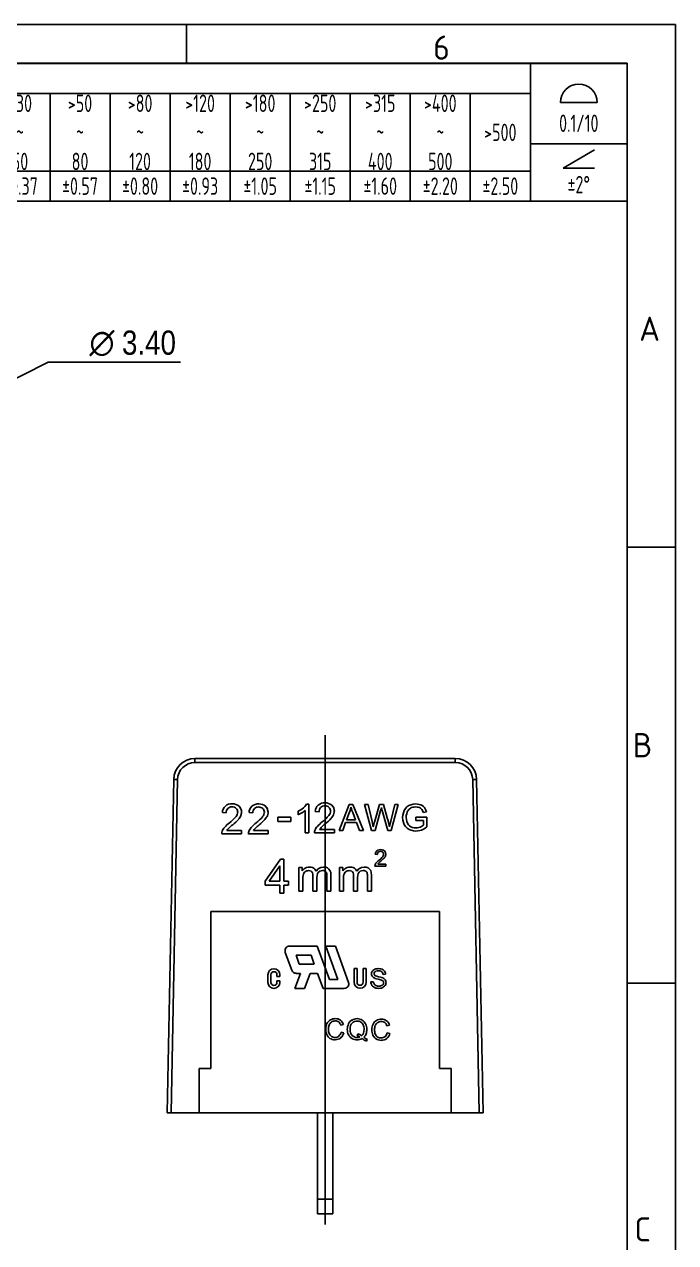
# Model space of a CAD drawing. Header units: millimetres. Extents: x 6 to 292, y 5 to 204.
# Drawn here: x 224.8 to 292, y 78.2 to 204 of the extents above; entities that cross this region are included whole.
import ezdxf
from ezdxf.enums import TextEntityAlignment as Align
from ezdxf.lldxf.tags import DXFTag

# ---------------------------------------------------------------- set-up
doc = ezdxf.new("R2010")
doc.units = ezdxf.units.MM
for name, color, linetype in [('200001094', 7, 'Continuous'), ('200196423', 7, 'Continuous'), ('TEXT', 7, 'Continuous'), ('图框', 7, 'Continuous'), ('尺寸层', 7, 'Continuous'), ('细实线', 7, 'Continuous'), ('轮廓线', 7, 'Continuous')]:
    doc.layers.add(name, color=color, linetype=linetype)
doc.styles.add('SEACAD_Arial_Narrow', font='ARIALN.TTF')
doc.styles.add('SEACAD_Solid_Edge_ANSI', font='seans.ttf')
doc.styles.add('SEACAD_Solid_Edge_ANSI1_Symbols', font='semeca1.ttf')
tags = doc.linetypes.add('CENTER2', pattern=[28.575, 19.05, -3.175, 3.175, -3.175]).pattern_tags.tags
tags[10:11] = [DXFTag(74, 4), DXFTag(75, 0), DXFTag(340, '0'), DXFTag(46, 0.0), DXFTag(50, 0.0), DXFTag(44, 0.0), DXFTag(45, 0.0)]
tags[8:9] = [DXFTag(74, 4), DXFTag(75, 0), DXFTag(340, '0'), DXFTag(46, 0.0), DXFTag(50, 0.0), DXFTag(44, 0.0), DXFTag(45, 0.0)]
tags[6:7] = [DXFTag(74, 4), DXFTag(75, 0), DXFTag(340, '0'), DXFTag(46, 0.0), DXFTag(50, 0.0), DXFTag(44, 0.0), DXFTag(45, 0.0)]
tags[4:5] = [DXFTag(74, 4), DXFTag(75, 0), DXFTag(340, '0'), DXFTag(46, 0.0), DXFTag(50, 0.0), DXFTag(44, 0.0), DXFTag(45, 0.0)]
doc.dimstyles.new('DEGSON', dxfattribs={"dimtxt": 2.5, "dimasz": 2.5, "dimexe": 1.25, "dimexo": 0.75, "dimgap": 0.75, "dimtad": 1, "dimlfac": 0.5, "dimzin": 0, "dimdsep": 46, "dimtxsty": 'SEACAD_Arial_Narrow', "dimblk1": '_SE_FILLED', "dimblk2": '_SE_FILLED', "dimsah": 1, "dimcen": 1.25, "dimadec": 1, "dimazin": 0, "dimtfac": 0.7, "dimtmove": 0, "dimatfit": 3, "dimfxl": 1, "dimtolj": 1, "dimtzin": 0, "dimarcsym": 0})

# ---------------------------------------------------------------- blocks, each defined once
blk = doc.blocks.new('SEANNOT_GROUP16')
at = {"layer": '尺寸层', "color": 7, "linetype": 'CENTER2'}
blk.add_line((255.81, 80.08), (255.81, 130.58), dxfattribs=at)
blk = doc.blocks.new('Customer-technical.dft')
at = {"layer": '细实线', "color": 7, "linetype": 'Continuous'}
for p, q in [((-96.8, 0), (0, 0)), ((-10, 0), (-10, -14.2)), ((0, 0), (0, -14.2)), ((-96.8, -3.1), (-10, -3.1)), ((-59.6, -3.1), (-59.6, -14.2)), ((-53.4, -3.1), (-53.4, -14.2)), ((-47.2, -3.1), (-47.2, -14.2)), ((-41, -3.1), (-41, -14.2)), ((-34.8, -3.1), (-34.8, -14.2)), ((-28.6, -3.1), (-28.6, -14.2)), ((-22.4, -3.1), (-22.4, -14.2)), ((-16.2, -3.1), (-16.2, -14.2)), ((-6.9, -4.02), (-3.1, -4.02)), ((-10, -8.29), (0, -8.29)), ((-6.63, -10.79), (-3.37, -8.9)), ((-96.8, -11.1), (-10, -11.1)), ((-3.37, -10.79), (-6.63, -10.79)), ((-96.8, -14.2), (0, -14.2))]:
    blk.add_line(p, q, dxfattribs=at)
blk.add_arc((-5, -4.02), 1.9, 0, 180, dxfattribs=at)
at = {"layer": 'TEXT', "char_height": 1.8, "attachment_point": 5, "style": 'SEACAD_Solid_Edge_ANSI'}
for s, insert, width in [('{\\fSolid Edge ANSI|b0||i0||c0|p34;\\C7;\\H1.8;\\W0.7;>30\\P}{\\fSolid Edge ANSI|b0||i0||c0|p34;\\C7;\\H1.8;\\W0.7;~\\P}{\\fSolid Edge ANSI|b0||i0||c0|p34;\\C7;\\H1.8;\\W0.7;50}', (-62.7, -7.1), 6.08), ('{\\fSolid Edge ANSI|b0||i0||c0|p34;\\C7;\\H1.8;\\W0.7;>50\\P}{\\fSolid Edge ANSI|b0||i0||c0|p34;\\C7;\\H1.8;\\W0.7;~\\P}{\\fSolid Edge ANSI|b0||i0||c0|p34;\\C7;\\H1.8;\\W0.7;80}', (-56.5, -7.1), 6.08), ('{\\fSolid Edge ANSI|b0||i0||c0|p34;\\C7;\\H1.8;\\W0.7;>80\\P}{\\fSolid Edge ANSI|b0||i0||c0|p34;\\C7;\\H1.8;\\W0.7;~\\P}{\\fSolid Edge ANSI|b0||i0||c0|p34;\\C7;\\H1.8;\\W0.7;120}', (-50.3, -7.1), 6.08), ('{\\fSolid Edge ANSI|b0||i0||c0|p34;\\C7;\\H1.8;\\W0.7;>120\\P}{\\fSolid Edge ANSI|b0||i0||c0|p34;\\C7;\\H1.8;\\W0.7;~\\P}{\\fSolid Edge ANSI|b0||i0||c0|p34;\\C7;\\H1.8;\\W0.7;180}', (-44.1, -7.1), 6.08), ('{\\fSolid Edge ANSI|b0||i0||c0|p34;\\C7;\\H1.8;\\W0.7;>180\\P}{\\fSolid Edge ANSI|b0||i0||c0|p34;\\C7;\\H1.8;\\W0.7;~\\P}{\\fSolid Edge ANSI|b0||i0||c0|p34;\\C7;\\H1.8;\\W0.7;250}', (-37.9, -7.1), 6.08), ('{\\fSolid Edge ANSI|b0||i0||c0|p34;\\C7;\\H1.8;\\W0.7;>250\\P}{\\fSolid Edge ANSI|b0||i0||c0|p34;\\C7;\\H1.8;\\W0.7;~\\P}{\\fSolid Edge ANSI|b0||i0||c0|p34;\\C7;\\H1.8;\\W0.7;315}', (-31.7, -7.1), 6.08), ('{\\fSolid Edge ANSI|b0||i0||c0|p34;\\C7;\\H1.8;\\W0.7;>315\\P}{\\fSolid Edge ANSI|b0||i0||c0|p34;\\C7;\\H1.8;\\W0.7;~\\P}{\\fSolid Edge ANSI|b0||i0||c0|p34;\\C7;\\H1.8;\\W0.7;400}', (-25.5, -7.1), 8.0664), ('{\\fSolid Edge ANSI|b0||i0||c0|p34;\\C7;\\H1.8;\\W0.7;>400\\P}{\\fSolid Edge ANSI|b0||i0||c0|p34;\\C7;\\H1.8;\\W0.7;~\\P}{\\fSolid Edge ANSI|b0||i0||c0|p34;\\C7;\\H1.8;\\W0.7;500}', (-19.3, -7.1), 6.08), ('{\\fSolid Edge ANSI|b0||i0||c0|p34;\\C7;\\H1.8;\\W0.7;>500}', (-13.1, -7.1), 6.08), ('{\\fSolid Edge ANSI|b0||i0||c0|p34;\\C7;\\H1.8;\\W0.7;0.1/10}', (-5, -6.16), 10), ('{\\fSolid Edge ANSI|b0||i0||c0|p34;\\C7;\\H1.8;\\W0.7;±0.37}', (-62.7, -12.65), 6.5796), ('{\\fSolid Edge ANSI|b0||i0||c0|p34;\\C7;\\H1.8;\\W0.7;±0.57}', (-56.5, -12.65), 6.5796), ('{\\fSolid Edge ANSI|b0||i0||c0|p34;\\C7;\\H1.8;\\W0.7;±0.80}', (-50.3, -12.65), 6.5796), ('{\\fSolid Edge ANSI|b0||i0||c0|p34;\\C7;\\H1.8;\\W0.7;±0.93}', (-44.1, -12.65), 6.5796), ('{\\fSolid Edge ANSI|b0||i0||c0|p34;\\C7;\\H1.8;\\W0.7;±1.05}', (-37.9, -12.65), 6.5796), ('{\\fSolid Edge ANSI|b0||i0||c0|p34;\\C7;\\H1.8;\\W0.7;±1.15}', (-31.7, -12.65), 6.5796), ('{\\fSolid Edge ANSI|b0||i0||c0|p34;\\C7;\\H1.8;\\W0.7;±1.60}', (-25.5, -12.65), 6.5796), ('{\\fSolid Edge ANSI|b0||i0||c0|p34;\\C7;\\H1.8;\\W0.7;±2.20}', (-19.3, -12.65), 6.5796), ('{\\fSolid Edge ANSI|b0||i0||c0|p34;\\C7;\\H1.8;\\W0.7;±2.50}', (-13.1, -12.65), 6.5796), ('{\\fSolid Edge ANSI|b0||i0||c0|p34;\\C7;\\H1.8;\\W0.7;±2°}', (-5, -12.49), 10)]:
    blk.add_mtext(s, dxfattribs=dict(at, insert=insert, width=width))
blk = doc.blocks.new('SE4')
at = {"layer": '200001094', "color": 7, "linetype": 'Continuous'}
for p, q in [((255.01, 82.68), (255.01, 91.58)), ((256.61, 82.68), (256.61, 91.58)), ((255.01, 82.68), (255.01, 81.18)), ((256.61, 82.68), (255.01, 82.68)), ((256.61, 82.68), (256.61, 81.18)), ((255.01, 81.18), (256.61, 81.18))]:
    blk.add_line(p, q, dxfattribs=at)
at = {"layer": '200196423', "color": 7, "linetype": 'Continuous'}
for p, q in [((242.37, 128.18), (269.25, 128.18)), ((242.37, 128.18), (242.37, 127.78)), ((269.25, 127.78), (242.37, 127.78)), ((269.25, 127.78), (269.25, 128.18)), ((240.17, 126.02), (239.51, 91.58)), ((239.91, 91.58), (240.57, 126.02)), ((271.05, 126.02), (271.71, 91.58)), ((272.11, 91.58), (271.45, 126.02)), ((246.21, 123.51), (246.21, 123.51)), ((248.96, 123.5), (248.96, 123.5)), ((253.7, 123.22), (253.81, 123.35)), ((253.7, 123.22), (253.81, 123.35)), ((253.81, 123.35), (253.88, 123.48)), ((253.81, 123.35), (253.88, 123.48)), ((253.81, 123.35), (253.81, 123.35)), ((253.88, 123.48), (254.12, 123.48)), ((253.88, 123.48), (253.88, 123.48)), ((253.88, 123.48), (254.12, 123.48)), ((254.12, 123.48), (254.12, 120.5)), ((255.09, 123.38), (255.09, 123.38)), ((255.79, 123.61), (255.79, 123.61)), ((256.5, 123.36), (256.5, 123.36)), ((257.25, 120.74), (258.28, 123.44)), ((257.25, 120.74), (258.28, 123.44)), ((258.28, 123.44), (258.67, 123.44)), ((258.28, 123.44), (258.28, 123.44)), ((258.28, 123.44), (258.67, 123.44)), ((258.67, 123.44), (259.78, 120.74)), ((258.67, 123.44), (258.67, 123.44)), ((258.67, 123.44), (259.78, 120.74)), ((260.6, 120.74), (259.89, 123.44)), ((259.89, 123.44), (260.25, 123.44)), ((259.89, 123.44), (260.25, 123.44)), ((260.25, 123.44), (260.66, 121.67)), ((260.25, 123.44), (260.25, 123.44)), ((260.25, 123.44), (260.66, 121.67)), ((260.9, 121.62), (261.41, 123.44)), ((260.9, 121.62), (261.41, 123.44)), ((261.41, 123.44), (261.84, 123.44)), ((261.41, 123.44), (261.41, 123.44)), ((261.41, 123.44), (261.84, 123.44)), ((261.84, 123.44), (262.23, 122.07)), ((261.84, 123.44), (261.84, 123.44)), ((261.84, 123.44), (262.23, 122.07)), ((262.58, 121.71), (263, 123.44)), ((262.58, 121.71), (263, 123.44)), ((263.36, 123.44), (262.62, 120.74)), ((263, 123.44), (263.36, 123.44)), ((263, 123.44), (263, 123.44)), ((263, 123.44), (263.36, 123.44)), ((264.26, 123.19), (264.45, 123.32)), ((264.26, 123.19), (264.45, 123.32)), ((264.45, 123.32), (264.67, 123.41)), ((264.45, 123.32), (264.67, 123.41)), ((264.45, 123.32), (264.45, 123.32)), ((264.67, 123.41), (264.91, 123.47)), ((264.67, 123.41), (264.91, 123.47)), ((264.67, 123.41), (264.67, 123.41)), ((264.91, 123.47), (265.17, 123.49)), ((264.91, 123.47), (265.17, 123.49)), ((264.91, 123.47), (264.91, 123.47)), ((265.17, 123.49), (265.35, 123.48)), ((265.17, 123.49), (265.17, 123.49)), ((265.17, 123.49), (265.35, 123.48)), ((265.35, 123.48), (265.53, 123.45)), ((265.35, 123.48), (265.35, 123.48)), ((265.35, 123.48), (265.53, 123.45)), ((265.53, 123.45), (265.7, 123.39)), ((265.53, 123.45), (265.53, 123.45)), ((265.53, 123.45), (265.7, 123.39)), ((265.7, 123.39), (265.84, 123.32)), ((265.7, 123.39), (265.7, 123.39)), ((265.7, 123.39), (265.84, 123.32)), ((265.84, 123.32), (265.97, 123.23)), ((265.84, 123.32), (265.84, 123.32)), ((265.84, 123.32), (265.97, 123.23)), ((245.6, 122.57), (245.21, 122.61)), ((245.51, 123.28), (245.51, 123.28)), ((246.61, 122.2), (246.61, 122.2)), ((246.79, 122.66), (246.79, 122.66)), ((246.79, 122.65), (246.79, 122.65)), ((246.92, 123.26), (246.92, 123.26)), ((248.34, 122.56), (247.95, 122.6)), ((248.25, 123.27), (248.25, 123.27)), ((249.36, 122.19), (249.36, 122.19)), ((249.53, 122.65), (249.53, 122.65)), ((249.53, 122.64), (249.53, 122.64)), ((249.66, 123.25), (249.66, 123.25)), ((250.91, 121.68), (250.91, 122.12)), ((250.91, 122.12), (252.25, 122.12)), ((250.91, 122.12), (252.25, 122.12)), ((252.25, 122.12), (252.25, 121.68)), ((253.02, 122.74), (253.22, 122.84)), ((253.02, 122.74), (253.22, 122.84)), ((253.02, 122.38), (253.02, 122.74)), ((253.14, 122.43), (253.02, 122.38)), ((253.27, 122.5), (253.14, 122.43)), ((253.22, 122.84), (253.4, 122.96)), ((253.22, 122.84), (253.4, 122.96)), ((253.22, 122.84), (253.22, 122.84)), ((253.41, 122.57), (253.27, 122.5)), ((253.4, 122.96), (253.56, 123.09)), ((253.4, 122.96), (253.56, 123.09)), ((253.4, 122.96), (253.4, 122.96)), ((253.54, 122.66), (253.41, 122.57)), ((253.66, 122.74), (253.54, 122.66)), ((253.56, 123.09), (253.7, 123.22)), ((253.56, 123.09), (253.7, 123.22)), ((253.56, 123.09), (253.56, 123.09)), ((253.75, 122.82), (253.66, 122.74)), ((253.7, 123.22), (253.7, 123.22)), ((253.75, 120.5), (253.75, 122.82)), ((255.18, 122.67), (254.79, 122.71)), ((256.19, 122.3), (256.19, 122.3)), ((256.37, 122.76), (256.37, 122.76)), ((256.37, 122.76), (256.37, 122.76)), ((258.32, 122.64), (258.03, 121.85)), ((258.38, 122.81), (258.32, 122.64)), ((258.43, 122.99), (258.38, 122.81)), ((258.47, 123.16), (258.43, 122.99)), ((258.52, 123), (258.47, 123.16)), ((258.58, 122.81), (258.52, 123)), ((258.66, 122.6), (258.58, 122.81)), ((258.94, 121.85), (258.66, 122.6)), ((261.54, 122.8), (260.97, 120.74)), ((261.57, 122.89), (261.54, 122.8)), ((261.59, 123), (261.57, 122.89)), ((261.62, 123.12), (261.59, 123)), ((261.64, 123.05), (261.62, 123.12)), ((261.66, 122.95), (261.64, 123.05)), ((261.7, 122.8), (261.66, 122.95)), ((262.27, 120.74), (261.7, 122.8)), ((262.23, 122.07), (262.32, 121.74)), ((262.23, 122.07), (262.23, 122.07)), ((262.23, 122.07), (262.32, 121.74)), ((263.81, 122.08), (263.83, 122.34)), ((263.81, 122.08), (263.83, 122.34)), ((263.83, 121.82), (263.81, 122.08)), ((263.83, 122.34), (263.89, 122.58)), ((263.83, 122.34), (263.89, 122.58)), ((263.83, 122.34), (263.83, 122.34)), ((263.89, 122.58), (263.98, 122.81)), ((263.89, 122.58), (263.98, 122.81)), ((263.89, 122.58), (263.89, 122.58)), ((263.98, 122.81), (264.1, 123.02)), ((263.98, 122.81), (264.1, 123.02)), ((263.98, 122.81), (263.98, 122.81)), ((264.1, 123.02), (264.26, 123.19)), ((264.1, 123.02), (264.26, 123.19)), ((264.1, 123.02), (264.1, 123.02)), ((264.19, 122.29), (264.18, 122.1)), ((264.18, 122.1), (264.2, 121.87)), ((264.18, 122.1), (264.18, 122.1)), ((264.18, 122.1), (264.2, 121.87)), ((264.23, 122.47), (264.19, 122.29)), ((264.28, 122.64), (264.23, 122.47)), ((264.26, 123.19), (264.26, 123.19)), ((264.33, 122.74), (264.28, 122.64)), ((264.39, 122.83), (264.33, 122.74)), ((264.46, 122.91), (264.39, 122.83)), ((264.54, 122.99), (264.46, 122.91)), ((264.63, 123.05), (264.54, 122.99)), ((264.74, 123.11), (264.63, 123.05)), ((264.87, 123.15), (264.74, 123.11)), ((265.01, 123.17), (264.87, 123.15)), ((265.17, 123.18), (265.01, 123.17)), ((265.3, 123.17), (265.17, 123.18)), ((265.17, 121.8), (265.17, 122.12)), ((265.17, 122.12), (266.31, 122.12)), ((265.17, 122.12), (266.31, 122.12)), ((265.42, 123.15), (265.3, 123.17)), ((265.54, 123.11), (265.42, 123.15)), ((265.64, 123.06), (265.54, 123.11)), ((265.73, 123), (265.64, 123.06)), ((265.8, 122.92), (265.73, 123)), ((265.86, 122.83), (265.8, 122.92)), ((265.91, 122.73), (265.86, 122.83)), ((265.95, 122.6), (265.91, 122.73)), ((266.27, 122.69), (265.95, 122.6)), ((265.97, 123.23), (266.07, 123.13)), ((265.97, 123.23), (265.97, 123.23)), ((265.97, 123.23), (266.07, 123.13)), ((266.07, 123.13), (266.15, 123)), ((266.07, 123.13), (266.07, 123.13)), ((266.07, 123.13), (266.15, 123)), ((266.15, 123), (266.22, 122.86)), ((266.15, 123), (266.15, 123)), ((266.15, 123), (266.22, 122.86)), ((266.22, 122.86), (266.27, 122.69)), ((266.22, 122.86), (266.22, 122.86)), ((266.22, 122.86), (266.27, 122.69)), ((266.31, 122.12), (266.31, 121.12)), ((245.43, 121.07), (245.43, 121.07)), ((245.93, 121.54), (245.93, 121.54)), ((248.17, 121.06), (248.17, 121.06)), ((248.67, 121.53), (248.67, 121.53)), ((252.25, 121.68), (250.91, 121.68)), ((255.01, 121.17), (255.01, 121.17)), ((255.24, 120.86), (256.76, 120.86)), ((255.24, 120.86), (255.24, 120.86)), ((255.24, 120.86), (256.76, 120.86)), ((255.51, 121.64), (255.51, 121.64)), ((256.76, 120.86), (256.76, 120.5)), ((257.92, 121.56), (257.63, 120.74)), ((259.05, 121.56), (257.92, 121.56)), ((258.03, 121.85), (258.94, 121.85)), ((258.03, 121.85), (258.03, 121.85)), ((258.03, 121.85), (258.94, 121.85)), ((258.94, 121.85), (258.94, 121.85)), ((259.37, 120.74), (259.05, 121.56)), ((260.66, 121.67), (260.71, 121.49)), ((260.66, 121.67), (260.66, 121.67)), ((260.66, 121.67), (260.71, 121.49)), ((260.71, 121.49), (260.74, 121.3)), ((260.71, 121.49), (260.71, 121.49)), ((260.71, 121.49), (260.74, 121.3)), ((260.74, 121.3), (260.78, 121.12)), ((260.74, 121.3), (260.74, 121.3)), ((260.74, 121.3), (260.78, 121.12)), ((260.78, 121.12), (260.84, 121.37)), ((260.78, 121.12), (260.84, 121.37)), ((260.78, 121.12), (260.78, 121.12)), ((260.84, 121.37), (260.88, 121.53)), ((260.84, 121.37), (260.88, 121.53)), ((260.84, 121.37), (260.84, 121.37)), ((260.88, 121.53), (260.9, 121.62)), ((260.88, 121.53), (260.9, 121.62)), ((260.88, 121.53), (260.88, 121.53)), ((260.9, 121.62), (260.9, 121.62)), ((262.32, 121.74), (262.39, 121.42)), ((262.32, 121.74), (262.32, 121.74)), ((262.32, 121.74), (262.39, 121.42)), ((262.39, 121.42), (262.44, 121.12)), ((262.39, 121.42), (262.39, 121.42)), ((262.39, 121.42), (262.44, 121.12)), ((262.44, 121.12), (262.48, 121.3)), ((262.44, 121.12), (262.48, 121.3)), ((262.44, 121.12), (262.44, 121.12)), ((262.48, 121.3), (262.52, 121.49)), ((262.48, 121.3), (262.52, 121.49)), ((262.48, 121.3), (262.48, 121.3)), ((262.52, 121.49), (262.58, 121.71)), ((262.52, 121.49), (262.58, 121.71)), ((262.52, 121.49), (262.52, 121.49)), ((262.58, 121.71), (262.58, 121.71)), ((263.89, 121.58), (263.83, 121.82)), ((263.98, 121.36), (263.89, 121.58)), ((264.11, 121.16), (263.98, 121.36)), ((264.27, 121), (264.11, 121.16)), ((264.2, 121.87), (264.24, 121.67)), ((264.2, 121.87), (264.2, 121.87)), ((264.2, 121.87), (264.24, 121.67)), ((264.24, 121.67), (264.31, 121.5)), ((264.24, 121.67), (264.24, 121.67)), ((264.24, 121.67), (264.31, 121.5)), ((264.47, 120.86), (264.27, 121)), ((264.31, 121.5), (264.4, 121.35)), ((264.31, 121.5), (264.31, 121.5)), ((264.31, 121.5), (264.4, 121.35)), ((264.4, 121.35), (264.52, 121.23)), ((264.4, 121.35), (264.4, 121.35)), ((264.4, 121.35), (264.52, 121.23)), ((264.69, 120.77), (264.47, 120.86)), ((264.52, 121.23), (264.67, 121.13)), ((264.52, 121.23), (264.52, 121.23)), ((264.52, 121.23), (264.67, 121.13)), ((264.67, 121.13), (264.83, 121.07)), ((264.67, 121.13), (264.67, 121.13)), ((264.67, 121.13), (264.83, 121.07)), ((264.83, 121.07), (265, 121.03)), ((264.83, 121.07), (264.83, 121.07)), ((264.83, 121.07), (265, 121.03)), ((265, 121.03), (265.17, 121.02)), ((265, 121.03), (265, 121.03)), ((265, 121.03), (265.17, 121.02)), ((265.96, 121.8), (265.17, 121.8)), ((265.17, 121.02), (265.33, 121.03)), ((265.17, 121.02), (265.33, 121.03)), ((265.17, 121.02), (265.17, 121.02)), ((265.33, 121.03), (265.48, 121.06)), ((265.33, 121.03), (265.48, 121.06)), ((265.33, 121.03), (265.33, 121.03)), ((265.48, 121.06), (265.63, 121.11)), ((265.48, 121.06), (265.63, 121.11)), ((265.48, 121.06), (265.48, 121.06)), ((265.77, 120.8), (265.58, 120.74)), ((265.63, 121.11), (265.76, 121.17)), ((265.63, 121.11), (265.76, 121.17)), ((265.63, 121.11), (265.63, 121.11)), ((265.76, 121.17), (265.87, 121.23)), ((265.76, 121.17), (265.87, 121.23)), ((265.76, 121.17), (265.76, 121.17)), ((265.95, 120.88), (265.77, 120.8)), ((265.87, 121.23), (265.96, 121.3)), ((265.87, 121.23), (265.96, 121.3)), ((265.87, 121.23), (265.87, 121.23)), ((266.13, 120.99), (265.95, 120.88)), ((265.96, 121.3), (265.96, 121.8)), ((265.96, 121.3), (265.96, 121.3)), ((266.31, 121.12), (266.13, 120.99)), ((245.13, 120.42), (245.13, 120.42)), ((247.18, 120.4), (245.13, 120.4)), ((245.18, 120.67), (245.18, 120.67)), ((245.66, 120.76), (247.18, 120.76)), ((245.66, 120.76), (245.66, 120.76)), ((245.66, 120.76), (247.18, 120.76)), ((247.18, 120.76), (247.18, 120.4)), ((249.93, 120.39), (247.88, 120.39)), ((247.93, 120.66), (247.93, 120.66)), ((248.41, 120.75), (249.93, 120.75)), ((248.41, 120.75), (248.41, 120.75)), ((248.41, 120.75), (249.93, 120.75)), ((249.93, 120.75), (249.93, 120.39)), ((254.12, 120.5), (253.75, 120.5)), ((256.76, 120.5), (254.71, 120.5)), ((254.76, 120.77), (254.76, 120.77)), ((257.63, 120.74), (257.25, 120.74)), ((259.78, 120.74), (259.37, 120.74)), ((260.97, 120.74), (260.6, 120.74)), ((262.62, 120.74), (262.27, 120.74)), ((264.94, 120.71), (264.69, 120.77)), ((265.19, 120.69), (264.94, 120.71)), ((265.39, 120.71), (265.19, 120.69)), ((265.58, 120.74), (265.39, 120.71)), ((260.99, 118.29), (261.02, 118.43)), ((260.99, 118.29), (261.02, 118.43)), ((261.2, 118.26), (260.99, 118.29)), ((261.02, 118.43), (261.07, 118.55)), ((261.02, 118.43), (261.07, 118.55)), ((261.02, 118.43), (261.02, 118.43)), ((261.07, 118.55), (261.16, 118.65)), ((261.07, 118.55), (261.16, 118.65)), ((261.07, 118.55), (261.07, 118.55)), ((261.16, 118.65), (261.26, 118.72)), ((261.16, 118.65), (261.26, 118.72)), ((261.16, 118.65), (261.16, 118.65)), ((261.22, 118.36), (261.2, 118.26)), ((261.25, 118.45), (261.22, 118.36)), ((261.3, 118.51), (261.25, 118.45)), ((261.26, 118.72), (261.39, 118.76)), ((261.26, 118.72), (261.39, 118.76)), ((261.26, 118.72), (261.26, 118.72)), ((261.36, 118.56), (261.3, 118.51)), ((261.44, 118.59), (261.36, 118.56)), ((261.39, 118.76), (261.54, 118.78)), ((261.39, 118.76), (261.54, 118.78)), ((261.39, 118.76), (261.39, 118.76)), ((261.54, 118.6), (261.44, 118.59)), ((261.54, 118.78), (261.69, 118.76)), ((261.54, 118.78), (261.54, 118.78)), ((261.54, 118.78), (261.69, 118.76)), ((261.62, 118.59), (261.54, 118.6)), ((261.7, 118.57), (261.62, 118.59)), ((261.69, 118.76), (261.82, 118.72)), ((261.69, 118.76), (261.69, 118.76)), ((261.69, 118.76), (261.82, 118.72)), ((261.77, 118.52), (261.7, 118.57)), ((261.81, 118.46), (261.77, 118.52)), ((261.84, 118.39), (261.81, 118.46)), ((261.82, 118.72), (261.93, 118.64)), ((261.82, 118.72), (261.82, 118.72)), ((261.82, 118.72), (261.93, 118.64)), ((261.85, 118.31), (261.84, 118.39)), ((261.84, 118.23), (261.85, 118.31)), ((261.84, 118.23), (261.85, 118.31)), ((261.85, 118.31), (261.85, 118.31)), ((261.93, 118.64), (262, 118.54)), ((261.93, 118.64), (261.93, 118.64)), ((261.93, 118.64), (262, 118.54)), ((262, 118.54), (262.05, 118.43)), ((262, 118.54), (262, 118.54)), ((262, 118.54), (262.05, 118.43)), ((262.05, 118.43), (262.07, 118.31)), ((262.05, 118.43), (262.05, 118.43)), ((262.05, 118.43), (262.07, 118.31)), ((262.07, 118.31), (262.06, 118.24)), ((249.6, 115.51), (251.2, 117.79)), ((249.6, 115.51), (251.2, 117.78)), ((251.12, 117.09), (250.02, 115.51)), ((251.12, 115.51), (251.12, 117.09)), ((251.2, 117.79), (251.55, 117.79)), ((251.2, 117.78), (251.2, 117.79)), ((251.2, 117.78), (251.55, 117.78)), ((251.55, 117.79), (251.55, 115.51)), ((260.95, 117.13), (260.96, 117.18)), ((260.95, 117.13), (260.96, 117.18)), ((260.95, 117.08), (260.95, 117.13)), ((260.95, 117.13), (260.95, 117.13)), ((260.95, 117.08), (260.95, 117.13)), ((262.07, 117.08), (260.95, 117.08)), ((260.96, 117.18), (260.98, 117.22)), ((260.96, 117.18), (260.98, 117.22)), ((260.96, 117.18), (260.96, 117.18)), ((260.98, 117.22), (261.01, 117.3)), ((260.98, 117.22), (261.01, 117.3)), ((260.98, 117.22), (260.98, 117.22)), ((261.01, 117.3), (261.06, 117.37)), ((261.01, 117.3), (261.06, 117.37)), ((261.01, 117.3), (261.01, 117.3)), ((261.06, 117.37), (261.11, 117.45)), ((261.06, 117.37), (261.11, 117.45)), ((261.06, 117.37), (261.06, 117.37)), ((261.11, 117.45), (261.19, 117.53)), ((261.11, 117.45), (261.19, 117.53)), ((261.11, 117.45), (261.11, 117.45)), ((261.19, 117.53), (261.28, 117.61)), ((261.19, 117.53), (261.28, 117.61)), ((261.19, 117.53), (261.19, 117.53)), ((261.27, 117.32), (261.24, 117.28)), ((261.24, 117.28), (262.07, 117.28)), ((261.24, 117.28), (261.24, 117.28)), ((261.24, 117.28), (262.07, 117.28)), ((261.29, 117.35), (261.27, 117.32)), ((261.28, 117.61), (261.38, 117.7)), ((261.28, 117.61), (261.38, 117.7)), ((261.28, 117.61), (261.28, 117.61)), ((261.33, 117.39), (261.29, 117.35)), ((261.38, 117.44), (261.33, 117.39)), ((261.38, 117.7), (261.55, 117.84)), ((261.38, 117.7), (261.55, 117.84)), ((261.38, 117.7), (261.38, 117.7)), ((261.46, 117.51), (261.38, 117.44)), ((261.57, 117.6), (261.46, 117.51)), ((261.55, 117.84), (261.67, 117.96)), ((261.55, 117.84), (261.67, 117.96)), ((261.55, 117.84), (261.55, 117.84)), ((261.7, 117.72), (261.57, 117.6)), ((261.67, 117.96), (261.76, 118.06)), ((261.67, 117.96), (261.76, 118.06)), ((261.67, 117.96), (261.67, 117.96)), ((261.81, 117.82), (261.7, 117.72)), ((261.76, 118.06), (261.81, 118.15)), ((261.76, 118.06), (261.81, 118.15)), ((261.76, 118.06), (261.76, 118.06)), ((261.81, 118.15), (261.84, 118.23)), ((261.81, 118.15), (261.84, 118.23)), ((261.81, 118.15), (261.81, 118.15)), ((261.89, 117.9), (261.81, 117.82)), ((261.84, 118.23), (261.84, 118.23)), ((261.95, 117.97), (261.89, 117.9)), ((261.99, 118.04), (261.95, 117.97)), ((262.03, 118.11), (261.99, 118.04)), ((262.05, 118.17), (262.03, 118.11)), ((262.06, 118.24), (262.05, 118.17)), ((262.07, 117.28), (262.07, 117.08)), ((253.08, 114.47), (253.08, 116.92)), ((253.08, 116.92), (253.45, 116.92)), ((253.08, 116.92), (253.45, 116.92)), ((253.45, 116.92), (253.45, 116.57)), ((253.45, 116.57), (253.54, 116.69)), ((253.45, 116.57), (253.54, 116.69)), ((253.45, 116.57), (253.45, 116.57)), ((253.51, 115.94), (253.5, 115.74)), ((253.53, 116.11), (253.51, 115.94)), ((253.57, 116.25), (253.53, 116.11)), ((253.54, 116.69), (253.64, 116.78)), ((253.54, 116.69), (253.64, 116.78)), ((253.54, 116.69), (253.54, 116.69)), ((253.62, 116.36), (253.57, 116.25)), ((253.69, 116.45), (253.62, 116.36)), ((253.64, 116.78), (253.76, 116.86)), ((253.64, 116.78), (253.76, 116.86)), ((253.64, 116.78), (253.64, 116.78)), ((253.78, 116.52), (253.69, 116.45)), ((253.76, 116.86), (253.89, 116.92)), ((253.76, 116.86), (253.89, 116.92)), ((253.76, 116.86), (253.76, 116.86)), ((253.88, 116.57), (253.78, 116.52)), ((253.99, 116.6), (253.88, 116.57)), ((253.89, 116.92), (254.04, 116.96)), ((253.89, 116.92), (254.04, 116.96)), ((253.89, 116.92), (253.89, 116.92)), ((254.1, 116.61), (253.99, 116.6)), ((254.04, 116.96), (254.2, 116.97)), ((254.04, 116.96), (254.2, 116.97)), ((254.04, 116.96), (254.04, 116.96)), ((254.24, 116.6), (254.1, 116.61)), ((254.2, 116.97), (254.37, 116.96)), ((254.2, 116.97), (254.2, 116.97)), ((254.2, 116.97), (254.37, 116.96)), ((254.35, 116.55), (254.24, 116.6)), ((254.44, 116.47), (254.35, 116.55)), ((254.37, 116.96), (254.52, 116.92)), ((254.37, 116.96), (254.37, 116.96)), ((254.37, 116.96), (254.52, 116.92)), ((254.49, 116.37), (254.44, 116.47)), ((254.53, 116.23), (254.49, 116.37)), ((254.52, 116.92), (254.64, 116.86)), ((254.52, 116.92), (254.52, 116.92)), ((254.52, 116.92), (254.64, 116.86)), ((254.54, 116.06), (254.53, 116.23)), ((254.54, 114.47), (254.54, 116.06)), ((254.64, 116.86), (254.75, 116.77)), ((254.64, 116.86), (254.64, 116.86)), ((254.64, 116.86), (254.75, 116.77)), ((254.75, 116.77), (254.83, 116.67)), ((254.75, 116.77), (254.75, 116.77)), ((254.75, 116.77), (254.83, 116.67)), ((254.83, 116.67), (254.89, 116.54)), ((254.83, 116.67), (254.83, 116.67)), ((254.83, 116.67), (254.89, 116.54)), ((254.89, 116.54), (255.1, 116.78)), ((254.89, 116.54), (255.1, 116.78)), ((254.89, 116.54), (254.89, 116.54)), ((254.97, 116.12), (254.95, 115.89)), ((254.95, 115.89), (254.95, 114.47)), ((255.03, 116.3), (254.97, 116.12)), ((255.12, 116.44), (255.03, 116.3)), ((255.1, 116.78), (255.35, 116.92)), ((255.1, 116.78), (255.35, 116.92)), ((255.1, 116.78), (255.1, 116.78)), ((255.25, 116.54), (255.12, 116.44)), ((255.39, 116.59), (255.25, 116.54)), ((255.35, 116.92), (255.64, 116.97)), ((255.35, 116.92), (255.64, 116.97)), ((255.35, 116.92), (255.35, 116.92)), ((255.55, 116.61), (255.39, 116.59)), ((255.64, 116.61), (255.55, 116.61)), ((255.64, 116.97), (255.87, 116.95)), ((255.64, 116.97), (255.64, 116.97)), ((255.64, 116.97), (255.87, 116.95)), ((255.73, 116.58), (255.64, 116.61)), ((255.8, 116.55), (255.73, 116.58)), ((255.86, 116.5), (255.8, 116.55)), ((255.91, 116.44), (255.86, 116.5)), ((255.87, 116.95), (256.05, 116.88)), ((255.87, 116.95), (255.87, 116.95)), ((255.87, 116.95), (256.05, 116.88)), ((255.95, 116.37), (255.91, 116.44)), ((255.97, 116.28), (255.95, 116.37)), ((255.98, 116.16), (255.97, 116.28)), ((255.99, 116.01), (255.98, 116.16)), ((255.99, 114.47), (255.99, 116.01)), ((256.05, 116.88), (256.2, 116.77)), ((256.05, 116.88), (256.05, 116.88)), ((256.05, 116.88), (256.2, 116.77)), ((256.2, 116.77), (256.31, 116.61)), ((256.2, 116.77), (256.2, 116.77)), ((256.2, 116.77), (256.31, 116.61)), ((256.31, 116.61), (256.38, 116.4)), ((256.31, 116.61), (256.31, 116.61)), ((256.31, 116.61), (256.38, 116.4)), ((256.38, 116.4), (256.4, 116.15)), ((256.38, 116.4), (256.38, 116.4)), ((256.38, 116.4), (256.4, 116.15)), ((256.4, 116.15), (256.4, 114.47)), ((257.28, 114.47), (257.28, 116.92)), ((257.28, 116.92), (257.65, 116.92)), ((257.28, 116.92), (257.65, 116.92)), ((257.65, 116.92), (257.65, 116.57)), ((257.65, 116.57), (257.73, 116.69)), ((257.65, 116.57), (257.73, 116.69)), ((257.65, 116.57), (257.65, 116.57)), ((257.7, 115.94), (257.69, 115.74)), ((257.72, 116.11), (257.7, 115.94)), ((257.76, 116.25), (257.72, 116.11)), ((257.73, 116.69), (257.84, 116.78)), ((257.73, 116.69), (257.84, 116.78)), ((257.73, 116.69), (257.73, 116.69)), ((257.81, 116.36), (257.76, 116.25)), ((257.88, 116.45), (257.81, 116.36)), ((257.84, 116.78), (257.96, 116.86)), ((257.84, 116.78), (257.96, 116.86)), ((257.84, 116.78), (257.84, 116.78)), ((257.98, 116.52), (257.88, 116.45)), ((257.96, 116.86), (258.09, 116.92)), ((257.96, 116.86), (258.09, 116.92)), ((257.96, 116.86), (257.96, 116.86)), ((258.08, 116.57), (257.98, 116.52)), ((258.18, 116.6), (258.08, 116.57)), ((258.09, 116.92), (258.23, 116.96)), ((258.09, 116.92), (258.23, 116.96)), ((258.09, 116.92), (258.09, 116.92)), ((258.3, 116.61), (258.18, 116.6)), ((258.23, 116.96), (258.39, 116.97)), ((258.23, 116.96), (258.39, 116.97)), ((258.23, 116.96), (258.23, 116.96)), ((258.44, 116.6), (258.3, 116.61)), ((258.39, 116.97), (258.56, 116.96)), ((258.39, 116.97), (258.39, 116.97)), ((258.39, 116.97), (258.56, 116.96)), ((258.55, 116.55), (258.44, 116.6)), ((258.63, 116.47), (258.55, 116.55)), ((258.56, 116.96), (258.71, 116.92)), ((258.56, 116.96), (258.56, 116.96)), ((258.56, 116.96), (258.71, 116.92)), ((258.69, 116.37), (258.63, 116.47)), ((258.72, 116.23), (258.69, 116.37)), ((258.71, 116.92), (258.84, 116.86)), ((258.71, 116.92), (258.71, 116.92)), ((258.71, 116.92), (258.84, 116.86)), ((258.73, 116.06), (258.72, 116.23)), ((258.73, 114.47), (258.73, 116.06)), ((258.84, 116.86), (258.94, 116.77)), ((258.84, 116.86), (258.84, 116.86)), ((258.84, 116.86), (258.94, 116.77)), ((258.94, 116.77), (259.02, 116.67)), ((258.94, 116.77), (258.94, 116.77)), ((258.94, 116.77), (259.02, 116.67)), ((259.02, 116.67), (259.08, 116.54)), ((259.02, 116.67), (259.02, 116.67)), ((259.02, 116.67), (259.08, 116.54)), ((259.08, 116.54), (259.3, 116.78)), ((259.08, 116.54), (259.3, 116.78)), ((259.08, 116.54), (259.08, 116.54)), ((259.17, 116.12), (259.15, 115.89)), ((259.15, 115.89), (259.15, 114.47)), ((259.22, 116.3), (259.17, 116.12)), ((259.32, 116.44), (259.22, 116.3)), ((259.3, 116.78), (259.55, 116.92)), ((259.3, 116.78), (259.55, 116.92)), ((259.3, 116.78), (259.3, 116.78)), ((259.44, 116.54), (259.32, 116.44)), ((259.58, 116.59), (259.44, 116.54)), ((259.55, 116.92), (259.84, 116.97)), ((259.55, 116.92), (259.84, 116.97)), ((259.55, 116.92), (259.55, 116.92)), ((259.75, 116.61), (259.58, 116.59)), ((259.84, 116.61), (259.75, 116.61)), ((259.84, 116.97), (260.06, 116.95)), ((259.84, 116.97), (259.84, 116.97)), ((259.84, 116.97), (260.06, 116.95)), ((259.92, 116.58), (259.84, 116.61)), ((260, 116.55), (259.92, 116.58)), ((260.06, 116.5), (260, 116.55)), ((260.06, 116.95), (260.25, 116.88)), ((260.06, 116.95), (260.06, 116.95)), ((260.06, 116.95), (260.25, 116.88)), ((260.11, 116.44), (260.06, 116.5)), ((260.14, 116.37), (260.11, 116.44)), ((260.16, 116.28), (260.14, 116.37)), ((260.18, 116.16), (260.16, 116.28)), ((260.18, 116.01), (260.18, 116.16)), ((260.18, 114.47), (260.18, 116.01)), ((260.25, 116.88), (260.4, 116.77)), ((260.25, 116.88), (260.25, 116.88)), ((260.25, 116.88), (260.4, 116.77)), ((260.4, 116.77), (260.51, 116.61)), ((260.4, 116.77), (260.4, 116.77)), ((260.4, 116.77), (260.51, 116.61)), ((260.51, 116.61), (260.57, 116.4)), ((260.51, 116.61), (260.51, 116.61)), ((260.51, 116.61), (260.57, 116.4)), ((260.57, 116.4), (260.59, 116.15)), ((260.57, 116.4), (260.57, 116.4)), ((260.57, 116.4), (260.59, 116.15)), ((260.59, 116.15), (260.59, 114.47)), ((249.6, 115.12), (249.6, 115.51)), ((251.12, 115.12), (249.6, 115.12)), ((250.02, 115.51), (251.12, 115.51)), ((250.02, 115.51), (250.02, 115.51)), ((250.02, 115.51), (251.12, 115.51)), ((251.12, 115.51), (251.12, 115.51)), ((251.12, 114.28), (251.12, 115.12)), ((251.55, 115.51), (252.03, 115.51)), ((251.55, 115.51), (251.55, 115.51)), ((251.55, 115.51), (252.03, 115.51)), ((252.03, 115.12), (251.55, 115.12)), ((251.55, 115.12), (251.55, 114.28)), ((252.03, 115.51), (252.03, 115.12)), ((253.5, 115.74), (253.5, 114.47)), ((257.69, 115.74), (257.69, 114.47)), ((251.55, 114.28), (251.12, 114.28)), ((253.5, 114.47), (253.08, 114.47)), ((254.95, 114.47), (254.54, 114.47)), ((256.4, 114.47), (255.99, 114.47)), ((257.69, 114.47), (257.28, 114.47)), ((259.15, 114.47), (258.73, 114.47)), ((260.59, 114.47), (260.18, 114.47)), ((244.01, 112.38), (267.61, 112.38)), ((244.01, 112.38), (244.01, 96.18)), ((267.61, 96.18), (267.61, 112.38)), ((252.15, 108.82), (255, 108.82)), ((255, 108.82), (256.25, 105.38)), ((257.12, 105.38), (255.87, 108.82)), ((255.87, 108.82), (256.87, 108.82)), ((256.87, 108.82), (258.23, 105.07)), ((252.36, 106.32), (251.69, 108.16)), ((253.14, 106.94), (252.8, 107.88)), ((252.8, 107.88), (254.35, 107.88)), ((254.69, 106.94), (253.14, 106.94)), ((254.35, 107.88), (254.69, 106.94)), ((249.89, 105.85), (249.89, 105.07)), ((250.21, 105.07), (250.21, 105.85)), ((250.83, 105.85), (250.83, 105.69)), ((250.83, 105.69), (251.14, 105.69)), ((251.14, 105.69), (251.14, 105.85)), ((252.69, 104.44), (253.26, 106)), ((253.26, 106), (252.82, 106)), ((254.25, 106), (253.68, 104.44)), ((255.03, 106), (254.25, 106)), ((255.6, 104.44), (255.03, 106)), ((258.8, 106.49), (259.11, 106.49)), ((258.8, 105.08), (258.8, 106.49)), ((259.11, 106.49), (259.11, 105.08)), ((259.74, 105.08), (259.74, 106.49)), ((259.74, 106.49), (260.05, 106.49)), ((260.05, 106.49), (260.05, 105.08)), ((260.6, 105.95), (260.61, 106.05)), ((260.61, 105.86), (260.6, 105.95)), ((260.61, 106.05), (260.64, 106.14)), ((260.63, 105.78), (260.61, 105.86)), ((260.67, 105.7), (260.63, 105.78)), ((260.64, 106.14), (260.69, 106.23)), ((260.73, 105.63), (260.67, 105.7)), ((260.69, 106.23), (260.75, 106.31)), ((260.75, 106.31), (260.84, 106.37)), ((260.84, 106.37), (260.94, 106.42)), ((260.87, 106.04), (260.86, 105.97)), ((260.86, 105.97), (260.86, 105.9)), ((260.86, 105.9), (260.89, 105.84)), ((260.9, 106.11), (260.87, 106.04)), ((260.89, 105.84), (260.93, 105.79)), ((260.96, 106.17), (260.9, 106.11)), ((260.93, 105.79), (261.01, 105.74)), ((260.94, 106.42), (261.05, 106.46)), ((261.05, 106.22), (260.96, 106.17)), ((261.01, 105.74), (261.14, 105.7)), ((261.05, 106.46), (261.17, 106.48)), ((261.17, 106.25), (261.05, 106.22)), ((261.14, 105.7), (261.33, 105.65)), ((261.17, 106.48), (261.3, 106.49)), ((261.31, 106.26), (261.17, 106.25)), ((261.3, 106.49), (261.44, 106.48)), ((261.45, 106.25), (261.31, 106.26)), ((261.44, 106.48), (261.57, 106.46)), ((261.56, 106.22), (261.45, 106.25)), ((261.65, 106.17), (261.56, 106.22)), ((261.57, 106.46), (261.69, 106.42)), ((261.72, 106.09), (261.65, 106.17)), ((261.69, 106.42), (261.79, 106.37)), ((261.77, 106), (261.72, 106.09)), ((261.79, 105.88), (261.77, 106)), ((261.79, 106.37), (261.88, 106.3)), ((262.04, 105.9), (261.79, 105.88)), ((261.88, 106.3), (261.94, 106.21)), ((261.94, 106.21), (261.99, 106.12)), ((261.99, 106.12), (262.03, 106.01)), ((262.03, 106.01), (262.04, 105.9)), ((251.14, 105.22), (250.83, 105.22)), ((250.83, 105.22), (250.83, 105.07)), ((251.14, 105.07), (251.14, 105.22)), ((253.68, 104.44), (252.69, 104.44)), ((257.79, 104.44), (255.6, 104.44)), ((256.25, 105.38), (257.12, 105.38)), ((260.53, 105.12), (260.78, 105.14)), ((260.54, 104.99), (260.53, 105.12)), ((260.58, 104.87), (260.54, 104.99)), ((260.64, 104.76), (260.58, 104.87)), ((260.71, 104.67), (260.64, 104.76)), ((260.81, 104.59), (260.71, 104.67)), ((260.8, 105.57), (260.73, 105.63)), ((260.78, 105.14), (260.79, 105.05)), ((260.79, 105.05), (260.82, 104.97)), ((260.88, 105.52), (260.8, 105.57)), ((260.92, 104.53), (260.81, 104.59)), ((260.82, 104.97), (260.86, 104.9)), ((260.86, 104.9), (260.91, 104.84)), ((260.97, 105.48), (260.88, 105.52)), ((260.91, 104.84), (260.97, 104.79)), ((261.05, 104.48), (260.92, 104.53)), ((261.1, 105.44), (260.97, 105.48)), ((260.97, 104.79), (261.06, 104.74)), ((261.2, 104.46), (261.05, 104.48)), ((261.06, 104.74), (261.15, 104.71)), ((261.27, 105.39), (261.1, 105.44)), ((261.15, 104.71), (261.25, 104.69)), ((261.37, 104.45), (261.2, 104.46)), ((261.25, 104.69), (261.36, 104.68)), ((261.43, 105.35), (261.27, 105.39)), ((261.33, 105.65), (261.52, 105.6)), ((261.36, 104.68), (261.45, 104.69)), ((261.51, 104.46), (261.37, 104.45)), ((261.54, 105.32), (261.43, 105.35)), ((261.45, 104.69), (261.54, 104.7)), ((261.63, 104.48), (261.51, 104.46)), ((261.52, 105.6), (261.66, 105.56)), ((261.62, 105.3), (261.54, 105.32)), ((261.54, 104.7), (261.62, 104.73)), ((261.69, 105.26), (261.62, 105.3)), ((261.62, 104.73), (261.69, 104.76)), ((261.75, 104.53), (261.63, 104.48)), ((261.66, 105.56), (261.76, 105.52)), ((261.75, 105.23), (261.69, 105.26)), ((261.69, 104.76), (261.75, 104.8)), ((261.79, 105.18), (261.75, 105.23)), ((261.75, 104.8), (261.79, 104.85)), ((261.85, 104.59), (261.75, 104.53)), ((261.76, 105.52), (261.87, 105.47)), ((261.82, 105.13), (261.79, 105.18)), ((261.79, 104.85), (261.82, 104.9)), ((261.84, 105.08), (261.82, 105.13)), ((261.82, 104.9), (261.84, 104.96)), ((261.85, 105.02), (261.84, 105.08)), ((261.84, 104.96), (261.85, 105.02)), ((261.94, 104.66), (261.85, 104.59)), ((261.87, 105.47), (261.95, 105.4)), ((262.01, 104.74), (261.94, 104.66)), ((261.95, 105.4), (262.02, 105.32)), ((262.06, 104.84), (262.01, 104.74)), ((262.02, 105.32), (262.06, 105.24)), ((262.06, 105.24), (262.09, 105.14)), ((262.09, 104.94), (262.06, 104.84)), ((262.09, 105.14), (262.1, 105.04)), ((262.1, 105.04), (262.09, 104.94)), ((257.69, 100.71), (257.42, 100.64)), ((262.46, 100.65), (262.18, 100.58)), ((257.45, 99.92), (257.73, 99.85)), ((259.12, 99.55), (259.18, 99.75)), ((262.21, 99.86), (262.49, 99.79)), ((260.16, 99.2), (260.07, 99.01)), ((244.01, 96.18), (242.81, 96.18)), ((242.81, 96.18), (242.81, 91.58)), ((268.81, 96.18), (267.61, 96.18)), ((268.81, 91.58), (268.81, 96.18)), ((239.91, 91.58), (239.51, 91.58)), ((242.81, 91.58), (239.91, 91.58)), ((268.81, 91.58), (242.81, 91.58)), ((271.71, 91.58), (268.81, 91.58)), ((272.11, 91.58), (271.71, 91.58))]:
    blk.add_line(p, q, dxfattribs=at)
for centre, radius, start, end in [((242.37, 125.98), 2.2, 90.0001, 178.9045), ((269.25, 125.98), 2.2, 1.0955, 89.9999), ((246.16, 122.47), 1.04, 87.0792, 128.9578), ((246.16, 122.47), 1.04, 87.0792, 128.9578), ((246.26, 122.52), 0.986, 48.4148, 92.9479), ((246.26, 122.52), 0.986, 48.4148, 92.9479), ((248.91, 122.46), 1.04, 87.0792, 128.9578), ((248.91, 122.46), 1.04, 87.0792, 128.9578), ((249.01, 122.51), 0.986, 48.4148, 92.9479), ((249.01, 122.51), 0.986, 48.4148, 92.9479), ((255.75, 122.68), 0.969, 133.4204, 177.8525), ((255.75, 122.68), 0.969, 133.4204, 177.8525), ((255.74, 122.57), 1.04, 87.0792, 128.9578), ((255.74, 122.57), 1.04, 87.0792, 128.9578), ((255.75, 122.7), 0.593, 87.2908, 133.8661), ((255.84, 122.62), 0.986, 48.4148, 92.9479), ((255.84, 122.62), 0.986, 48.4148, 92.9479), ((255.89, 122.74), 0.872, 335.841, 45.4541), ((255.89, 122.74), 0.872, 0.5721, 45.4541), ((246.17, 122.57), 0.969, 133.4204, 177.8525), ((246.17, 122.57), 0.969, 133.4204, 177.8525), ((246.22, 122.6), 0.625, 136.9651, 182.6682), ((246.18, 122.6), 0.593, 87.2908, 133.8661), ((243.34, 124.91), 4.25, 307.4899, 320.3033), ((243.34, 124.91), 4.25, 307.4899, 320.3033), ((246.23, 122.6), 0.588, 47.4042, 92.3154), ((246, 122.7), 0.784, 320.5663, 357.0077), ((246, 122.7), 0.784, 320.5663, 357.0077), ((246.27, 122.66), 0.514, 359.1673, 46.727), ((245.82, 122.87), 1.41, 316.9782, 335.5092), ((246.31, 122.64), 0.872, 335.841, 45.4541), ((246.31, 122.64), 0.872, 0.5721, 45.4541), ((248.92, 122.56), 0.969, 133.4204, 177.8525), ((248.92, 122.56), 0.969, 133.4204, 177.8525), ((248.97, 122.59), 0.625, 136.9651, 182.6682), ((248.92, 122.59), 0.593, 87.2908, 133.8661), ((246.09, 124.9), 4.25, 307.4899, 320.3033), ((246.09, 124.9), 4.25, 307.4899, 320.3033), ((248.97, 122.59), 0.588, 47.4042, 92.3154), ((248.75, 122.69), 0.784, 320.5663, 357.0077), ((248.75, 122.69), 0.784, 320.5663, 357.0077), ((249.02, 122.65), 0.514, 359.1673, 46.727), ((248.56, 122.86), 1.41, 316.9782, 335.5092), ((249.05, 122.63), 0.872, 335.841, 45.4541), ((249.05, 122.63), 0.872, 0.5721, 45.4541), ((255.8, 122.7), 0.625, 136.9651, 182.6682), ((252.92, 125.01), 4.25, 307.4899, 320.3033), ((252.92, 125.01), 4.25, 307.4899, 320.3033), ((255.81, 122.71), 0.588, 47.4042, 92.3154), ((255.58, 122.8), 0.784, 320.5663, 357.0077), ((255.58, 122.8), 0.784, 320.5663, 357.0077), ((255.85, 122.76), 0.514, 359.1673, 46.727), ((255.4, 122.97), 1.41, 316.9782, 335.5092), ((246.48, 120.15), 1.4, 138.8292, 158.4137), ((246.48, 120.15), 1.4, 138.8292, 158.4137), ((248.39, 118.42), 3.98, 128.3145, 138.1642), ((248.39, 118.42), 3.98, 128.3145, 138.1642), ((246.71, 120.11), 1.23, 135.8513, 148.0244), ((250.54, 116.1), 6.77, 129.1424, 134.0986), ((242.41, 126.09), 6.11, 309.1424, 316.6758), ((249.23, 120.14), 1.4, 138.8292, 158.4137), ((249.23, 120.14), 1.4, 138.8292, 158.4137), ((251.14, 118.41), 3.98, 128.3145, 138.1642), ((251.14, 118.41), 3.98, 128.3145, 138.1642), ((249.45, 120.1), 1.23, 135.8513, 148.0244), ((253.28, 116.09), 6.77, 129.1424, 134.0986), ((245.15, 126.08), 6.11, 309.1424, 316.6758), ((256.06, 120.25), 1.4, 138.8292, 158.4137), ((256.06, 120.25), 1.4, 138.8292, 158.4137), ((257.97, 118.52), 3.98, 128.3145, 138.1642), ((257.97, 118.52), 3.98, 128.3145, 138.1642), ((256.29, 120.21), 1.23, 135.8513, 148.0244), ((260.11, 116.21), 6.77, 129.1424, 134.0986), ((251.98, 126.2), 6.11, 309.1424, 316.6758), ((245.81, 120.42), 0.671, 158.4137, 181.9931), ((245.81, 120.42), 0.671, 158.4137, 180), ((248.55, 120.41), 0.671, 158.4137, 181.9931), ((248.55, 120.41), 0.671, 158.4137, 180), ((255.38, 120.52), 0.671, 158.4137, 181.9931), ((255.38, 120.52), 0.671, 158.4137, 180), ((252.15, 108.33), 0.486, 90, 200), ((250.52, 105.85), 0.625, 0, 180), ((250.52, 105.85), 0.313, 0, 180), ((252.82, 106.49), 0.486, 200, 270), ((250.52, 105.07), 0.625, 180, 0), ((250.52, 105.07), 0.313, 180, 0), ((257.79, 104.91), 0.469, 270, 20), ((259.42, 105.08), 0.625, 180, 360), ((259.42, 105.08), 0.313, 180, 0), ((257.11, 100.28), 1.24, 153.945, 181.3268), ((256.77, 100.44), 0.863, 118.7149, 153.5548), ((257.41, 100.25), 1.26, 161.3437, 180.0962), ((256.81, 100.46), 0.617, 125.4389, 162.0986), ((256.85, 100.27), 1.05, 89.4115, 118.5215), ((256.83, 100.4), 0.682, 87.9373, 123.9924), ((256.89, 100.46), 0.866, 54.447, 91.8894), ((256.88, 100.52), 0.564, 54.4441, 92.3138), ((256.79, 100.48), 0.655, 14.7832, 50.0806), ((256.88, 100.5), 0.839, 14.6382, 52.4247), ((259.37, 100.24), 1.27, 154.1871, 180.736), ((259.03, 100.41), 0.895, 120.0045, 154.4987), ((259.09, 100.38), 0.692, 88.5687, 136.2272), ((259.12, 100.38), 0.695, 58.034, 90.7137), ((259.12, 100.4), 0.676, 23.7636, 57.3704), ((259.17, 100.39), 0.909, 25.7514, 59.4932), ((261.87, 100.22), 1.24, 153.945, 181.3268), ((261.53, 100.38), 0.863, 118.7149, 153.5548), ((261.57, 100.41), 0.617, 125.4389, 162.0986), ((261.61, 100.22), 1.05, 89.4115, 118.5215), ((261.59, 100.34), 0.682, 87.9373, 123.9924), ((261.65, 100.4), 0.866, 54.447, 91.8894), ((261.64, 100.46), 0.564, 54.4441, 92.3138), ((261.55, 100.42), 0.655, 14.7832, 50.0806), ((261.64, 100.44), 0.839, 14.6382, 52.4247), ((257.31, 100.24), 1.44, 179.6101, 202.6815), ((256.79, 100), 0.87, 201.6729, 236.2343), ((257.44, 100.22), 1.29, 178.7915, 200.1676), ((256.79, 99.98), 0.589, 200.1676, 238.2849), ((256.83, 100.07), 0.687, 238.8537, 270.2542), ((256.85, 99.98), 0.603, 268.4487, 309.1012), ((256.76, 100.03), 0.697, 312.1106, 350.4754), ((256.8, 100.05), 0.947, 310.1022, 347.796), ((259.34, 100.2), 1.24, 179.0585, 205.7209), ((259.06, 100.07), 0.926, 205.7209, 239.3297), ((258.9, 98.69), 0.889, 56.6701, 76.1968), ((258.93, 98.75), 1.03, 50.6676, 75.5791), ((259.12, 100.1), 0.982, 313.838, 339.3229), ((260.78, 100.78), 1.7, 234.4709, 248.2536), ((262.07, 100.18), 1.44, 179.6101, 202.6815), ((261.55, 99.95), 0.87, 201.6729, 236.2343), ((262.17, 100.19), 1.26, 161.3437, 180.0962), ((262.2, 100.16), 1.29, 178.7915, 200.1676), ((261.55, 99.92), 0.589, 200.1676, 238.2849), ((261.59, 100.01), 0.687, 238.8537, 270.2542), ((261.61, 99.93), 0.603, 268.4487, 309.1012), ((261.53, 99.97), 0.697, 312.1106, 350.4754), ((261.57, 99.99), 0.947, 310.1022, 347.796), ((256.88, 100.02), 0.876, 268.377, 307.4822), ((259.09, 100.14), 1, 239.5903, 270.6281), ((259.11, 100.18), 1.05, 269.4186, 298.9004), ((260.65, 100.54), 1.64, 231.1404, 249.4191), ((261.64, 99.96), 0.876, 268.377, 307.4822)]:
    blk.add_arc(centre, radius, start, end, dxfattribs=at)
for centre, major_axis, ratio, start_param, end_param in [((242.37, 125.98), (-1.8, 0), 0.999924, 4.712446, 6.264127), ((269.25, 125.98), (1.8, 0), 0.999924, 0.019029, 1.570708), ((240.57, 126.01), (0.4, -0.008), 0.012292, 1.571034, 3.141703), ((271.05, 126.01), (-0.4, -0.008), 0.012291, 3.141537, 4.712153)]:
    blk.add_ellipse(centre, major_axis=major_axis, ratio=ratio, start_param=start_param, end_param=end_param, dxfattribs=at)
for points in [[(258.59, 100.86), (258.46, 100.72), (258.39, 100.51), (258.39, 100.22)], [(258.39, 100.22), (258.39, 99.95), (258.45, 99.74), (258.59, 99.59)], [(256.86, 99.14), (256.63, 99.14), (256.45, 99.19), (256.3, 99.28)], [(261.62, 99.08), (261.39, 99.08), (261.21, 99.13), (261.06, 99.22)]]:
    blk.add_open_spline(points, degree=3, dxfattribs=at)
for points in [[(258.59, 101.18), (258.74, 101.27), (258.92, 101.32), (259.11, 101.32), (259.3, 101.32), (259.48, 101.27), (259.64, 101.18)], [(259.58, 99.55), (259.75, 99.7), (259.83, 99.93), (259.83, 100.23), (259.83, 100.4), (259.8, 100.55), (259.74, 100.67)], [(259.99, 100.79), (260.07, 100.62), (260.11, 100.43), (260.11, 100.23), (260.11, 100.05), (260.09, 99.9), (260.04, 99.76)], [(258.59, 99.59), (258.73, 99.45), (258.9, 99.37), (259.11, 99.37), (259.21, 99.37), (259.3, 99.39), (259.39, 99.43)]]:
    blk.add_open_spline(points, degree=3, knots=[0, 0, 0, 0, 0.5, 0.5, 0.5, 1, 1, 1, 1], dxfattribs=at)
blk = doc.blocks.new('DMBLK3')
at = {"layer": '尺寸层', "linetype": 'Continuous'}
for points in [[(216.76, 164.28), (214.72, 162.78), (217.14, 163.54)], [(206.24, 158.93), (206.62, 158.19), (208.66, 159.7)]]:
    blk.add_hatch(color=7, dxfattribs=at).paths.add_polyline_path(points)
at = {"layer": '尺寸层', "color": 7, "linetype": 'Continuous'}
for p, q in [((214.72, 162.78), (227.22, 169.13)), ((227.22, 169.13), (240.89, 169.13)), ((204.2, 157.43), (214.72, 162.78))]:
    blk.add_line(p, q, dxfattribs=at)
for s, style, p in [('O', 'SEACAD_Solid_Edge_ANSI1_Symbols', (231.47, 172.38)), ('3.40', 'SEACAD_Arial_Narrow', (234.83, 172.38))]:
    blk.add_text(s, height=2.5, dxfattribs=dict(at, style=style)).set_placement(p, align=Align.TOP_LEFT)
blk = doc.blocks.new('_SE_FILLED')
at = {"color": 0}
blk.add_line((0, 0), (-1, 0), dxfattribs=at)
blk.add_solid([(0, 0), (-1, -0.1665), (-1, 0.1665), (0, 0)], dxfattribs=at)
blk = doc.blocks.new('A4-drawing_frame')
at = {"layer": '细实线', "color": 7, "linetype": 'Continuous'}
for p, q in [((-286.5, 199), (0, 199)), ((-50.5, 195), (-50.5, 199)), ((0, 0), (0, 199)), ((-5, 145), (0, 145)), ((-5, 100), (0, 100))]:
    blk.add_line(p, q, dxfattribs=at)
at = {"layer": '轮廓线', "color": 7, "linetype": 'Continuous'}
for p, q in [((-282, 195), (-5, 195)), ((-5, 195), (-5, 5))]:
    blk.add_line(p, q, dxfattribs=at)
at = {"layer": 'TEXT', "char_height": 2.5, "attachment_point": 7}
for s, insert, width in [('{\\fSolid Edge ANSI|b0||i0||c0|p34;\\C7;\\H2.5;\\W1.;6}', (-25.04, 195.35), 1.8836), ('{\\fSolid Edge ANSI|b0||i0||c0|p34;\\C7;\\H2.5;\\W1.;A}', (-3.76, 166.31), 1.8293), ('{\\fSolid Edge ANSI|b0||i0||c0|p34;\\C7;\\H2.5;\\W1.;B}', (-4.43, 123.31), 2.3402), ('{\\fSolid Edge ANSI|b0||i0||c0|p34;\\C7;\\H2.5;\\W1.;C}', (-4.26, 73.31), 2.3402)]:
    blk.add_mtext(s, dxfattribs=dict(at, insert=insert, width=width))

msp = doc.modelspace()

# ---------------------------------------------------------------- block references
at = {"layer": '图框', "color": 7}
msp.add_blockref('A4-drawing_frame', (292, 5), dxfattribs=at)
at = {"layer": '尺寸层', "color": 7}
msp.add_blockref('Customer-technical.dft', (287, 199.944), dxfattribs=at)
at = {"layer": '尺寸层'}
for name in ['SEANNOT_GROUP16', 'SE4']:
    msp.add_blockref(name, (0, 0), dxfattribs=at)

# ---------------------------------------------------------------- dimensions: what is measured, and where the dimension line sits
at = {"layer": '尺寸层', "color": 7, "linetype": 'Continuous'}
dim = msp.add_diameter_dim_2p(p1=(208.66, 159.696), p2=(214.722, 162.777), text='\\A1;<>', dimstyle='DEGSON', override={"dimtofl": 0}, dxfattribs=at)
dim.commit()
dim.dimension.update_dxf_attribs({"geometry": 'DMBLK3', "text_midpoint": (240.893, 169.132), "dimtype": 163})

doc.saveas('drawing.dxf')
